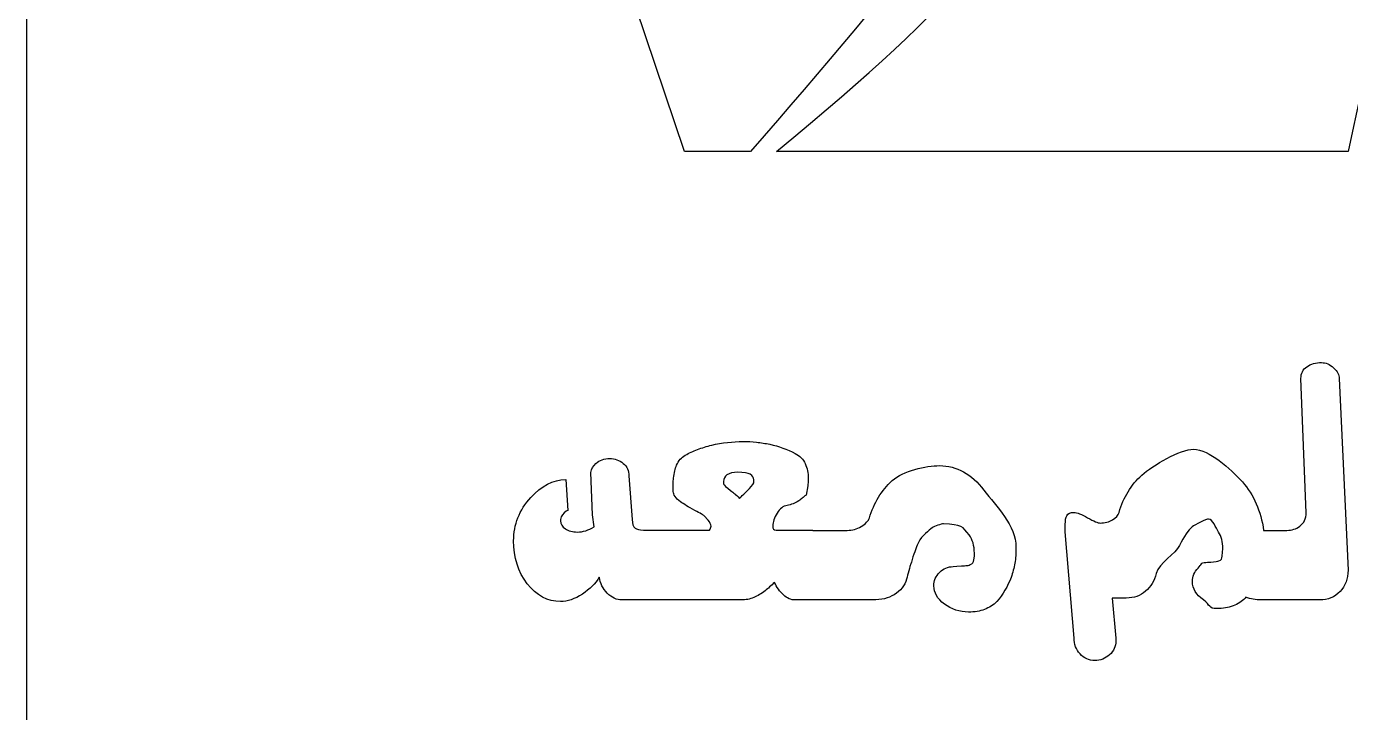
# Model space of a CAD drawing. Extents: x 895 to 1314, y 693 to 1260.
# Drawn here: x 894.7 to 1088.6, y 793.5 to 894 of the extents above; entities that cross this region are included whole.
import ezdxf

# ---------------------------------------------------------------- set-up
doc = ezdxf.new("R2010")
doc.units = 0
doc.layers.add('H0113', color=7, linetype='CONTINUOUS')

msp = doc.modelspace()

# ---------------------------------------------------------------- linework, layer by layer
at = {"layer": 'H0113', "color": 7}
for points in [[(894.657978, 1229.545669), (894.657978, 723.276682)], [(1000.688975, 875.685678), (991.016975, 875.685678), (969.712976, 939.030677)], [(1088.201973, 875.685678), (1004.488975, 875.685678)], [(1082.071973, 822.804679), (1081.301973, 842.475679)], [(1086.922973, 842.478679), (1088.192973, 814.39368)], [(977.779976, 820.743679), (977.550976, 822.500679), (977.303976, 828.681679)], [(982.880975, 828.191679), (983.358975, 821.787679)], [(973.624976, 827.682679), (973.944976, 823.135679)], [(989.374975, 825.905679), (989.374975, 826.978679)], [(1001.179275, 827.197179), (1001.179275, 827.364179), (1001.179275, 827.613179)], [(1009.067975, 826.717679), (1008.818975, 825.385679)], [(994.474975, 821.701679), (993.912975, 822.325679)], [(972.866976, 821.805679), (972.866976, 821.596679)], [(984.998975, 820.243679), (994.682975, 820.243679)], [(1004.446975, 820.243679), (1009.837975, 820.243679), (1009.837975, 820.222679), (1014.833975, 820.222679)], [(1048.074974, 804.45268), (1046.784974, 820.004679), (1046.784974, 820.545679), (1046.784974, 821.086679)], [(1075.827973, 820.222679), (1079.241973, 820.222679)], [(1033.388974, 815.90368), (1033.471974, 816.43968), (1033.471974, 816.89168)], [(1069.768973, 816.42468), (1069.831973, 817.02168), (1069.852973, 817.53768)], [(1030.368974, 814.91468), (1030.910974, 814.95668), (1031.576974, 815.03968)], [(985.648975, 810.04768), (985.648975, 810.02268), (981.859975, 810.02268)], [(999.345975, 810.02268), (986.085975, 810.02268)], [(1009.837975, 810.06168), (1009.837975, 810.02268), (1007.215975, 810.02268)], [(1018.622975, 810.02268), (1010.524975, 810.02268)], [(1055.714974, 810.30368), (1053.653974, 810.30368), (1054.194974, 804.44568), (1054.194974, 804.21768), (1054.194974, 804.00968)], [(1073.224973, 810.43868), (1073.141973, 810.29368)], [(1084.049973, 810.02268), (1075.452973, 810.02268)]]:
    msp.add_lwpolyline(points, dxfattribs=at)
at = {"layer": 'H0113', "color": 1}
for points in [[(894.657978, 1229.545669), (894.657978, 723.276682)], [(1000.688975, 875.685678), (991.016975, 875.685678), (969.712976, 939.030677)], [(1088.201973, 875.685678), (1004.488975, 875.685678)], [(1082.071973, 822.804679), (1081.301973, 842.475679)], [(1086.922973, 842.478679), (1088.192973, 814.39368)], [(977.779976, 820.743679), (977.550976, 822.500679), (977.303976, 828.681679)], [(982.880975, 828.191679), (983.358975, 821.787679)], [(973.624976, 827.682679), (973.944976, 823.135679)], [(989.374975, 825.905679), (989.374975, 826.978679)], [(1001.179275, 827.197179), (1001.179275, 827.364179), (1001.179275, 827.613179)], [(1009.067975, 826.717679), (1008.818975, 825.385679)], [(994.474975, 821.701679), (993.912975, 822.325679)], [(972.866976, 821.805679), (972.866976, 821.596679)], [(984.998975, 820.243679), (994.682975, 820.243679)], [(1004.446975, 820.243679), (1009.837975, 820.243679), (1009.837975, 820.222679), (1014.833975, 820.222679)], [(1048.074974, 804.45268), (1046.784974, 820.004679), (1046.784974, 820.545679), (1046.784974, 821.086679)], [(1075.827973, 820.222679), (1079.241973, 820.222679)], [(1033.388974, 815.90368), (1033.471974, 816.43968), (1033.471974, 816.89168)], [(1069.768973, 816.42468), (1069.831973, 817.02168), (1069.852973, 817.53768)], [(1030.368974, 814.91468), (1030.910974, 814.95668), (1031.576974, 815.03968)], [(985.648975, 810.04768), (985.648975, 810.02268), (981.859975, 810.02268)], [(999.345975, 810.02268), (986.085975, 810.02268)], [(1009.837975, 810.06168), (1009.837975, 810.02268), (1007.215975, 810.02268)], [(1018.622975, 810.02268), (1010.524975, 810.02268)], [(1055.714974, 810.30368), (1053.653974, 810.30368), (1054.194974, 804.44568), (1054.194974, 804.21768), (1054.194974, 804.00968)], [(1073.224973, 810.43868), (1073.141973, 810.29368)], [(1084.049973, 810.02268), (1075.452973, 810.02268)]]:
    msp.add_lwpolyline(points, dxfattribs=at)
for points in [[(1000.652275, 828.425179)], [(1087.026973, 811.25568)], [(1001.167975, 810.37868)]]:
    msp.add_lwpolyline(points, close=True, dxfattribs=at)
at = {"layer": 'H0113', "color": 7}
for points in [[(1097.857973, 950.089676), (1099.938973, 933.893677), (1095.296973, 907.659677), (1088.201973, 875.685678)], [(1045.935974, 936.078677), (1041.160974, 923.319677), (1021.984974, 900.217677), (1000.688975, 875.685678)], [(1004.488975, 875.685678), (1032.421974, 898.822678), (1038.589974, 906.729677), (1049.350974, 929.085677)], [(1081.301973, 842.475679), (1081.301973, 843.211679), (1081.589973, 843.781679), (1082.165973, 844.184679)], [(1082.165973, 844.184679), (1082.741973, 844.587679), (1083.460973, 844.788679), (1084.320973, 844.788679)], [(1084.320973, 844.788679), (1084.931973, 844.788679), (1085.517973, 844.534679), (1086.079973, 844.028679)], [(1086.079973, 844.028679), (1086.641973, 843.522679), (1086.922973, 843.004679), (1086.922973, 842.478679)], [(991.144975, 831.235679), (991.685975, 831.527679), (992.282975, 831.801679), (992.934975, 832.057679)], [(992.934975, 832.057679), (993.586975, 832.315679), (994.279975, 832.526679), (995.016975, 832.692679)], [(995.016975, 832.692679), (996.528975, 833.054679), (998.068975, 833.234679), (999.637975, 833.234679)], [(999.637975, 833.234679), (1000.289975, 833.234679), (1000.935975, 833.199679), (1001.573975, 833.130679)], [(1001.573975, 833.130679), (1002.211975, 833.060679), (1002.864975, 832.956679), (1003.530975, 832.818679)], [(1003.530975, 832.818679), (1004.820975, 832.540679), (1006.049975, 832.096679), (1007.215975, 831.486679)], [(1057.983974, 828.294679), (1059.635974, 829.749679), (1063.618973, 832.105679), (1065.589973, 832.105679)], [(1065.589973, 832.105679), (1067.823973, 832.105679), (1070.976973, 829.229679), (1072.724973, 827.301679)], [(977.303976, 828.681679), (977.397976, 829.212679), (977.646976, 829.663679), (978.060976, 830.028679)], [(978.060976, 830.028679), (978.594976, 830.499679), (979.264976, 830.736679), (980.069975, 830.736679)], [(980.069975, 830.736679), (980.832975, 830.736679), (981.491975, 830.499679), (982.047975, 830.026679)], [(982.047975, 830.026679), (982.601975, 829.554679), (982.880975, 828.942679), (982.880975, 828.191679)], [(989.874975, 829.778679), (990.165975, 830.416679), (990.588975, 830.902679), (991.144975, 831.235679)], [(1007.215975, 831.486679), (1007.922975, 831.138679), (1008.422975, 830.638679), (1008.713975, 829.986679)], [(1008.713975, 829.986679), (1009.005975, 829.334679), (1009.150975, 828.612679), (1009.150975, 827.821679)], [(989.416975, 827.842679), (989.499975, 828.633679), (989.652975, 829.278679), (989.874975, 829.778679)], [(997.239275, 828.363179), (996.909275, 828.113179), (996.744275, 827.780179), (996.744275, 827.364179)], [(998.847275, 828.717179), (998.133275, 828.717179), (997.597275, 828.598179), (997.239275, 828.363179)], [(1000.652275, 828.425179), (1000.302275, 828.619179), (999.700275, 828.717179), (998.847275, 828.717179)], [(1001.179275, 827.613179), (1001.179275, 827.960179), (1001.002275, 828.231179), (1000.652275, 828.425179)], [(1021.432974, 827.504679), (1023.042974, 828.965679), (1026.369974, 829.694679), (1028.381974, 829.694679)], [(1028.381974, 829.694679), (1030.894974, 829.694679), (1033.055974, 828.501679), (1034.866974, 826.114679)], [(1054.673974, 822.853679), (1055.311974, 825.068679), (1056.415974, 826.882679), (1057.983974, 828.294679)], [(968.516976, 825.031679), (970.066976, 826.728679), (971.770976, 827.605679), (973.624976, 827.682679)], [(989.374975, 826.978679), (989.374975, 827.318679), (989.388975, 827.606679), (989.416975, 827.842679)], [(996.744275, 827.364179), (996.744275, 827.155179), (996.758275, 827.010179), (996.785275, 826.927179)], [(996.785275, 826.927179), (996.813275, 826.843179), (997.140275, 826.559179), (997.766275, 826.073179)], [(997.766275, 826.073179), (998.026275, 825.878179), (998.237275, 825.705179), (998.401275, 825.553179)], [(999.691275, 825.511179), (999.861275, 825.677179), (1000.038275, 825.851179), (1000.222275, 826.031179)], [(1000.222275, 826.031179), (1000.675275, 826.433179), (1000.994275, 826.823179), (1001.179275, 827.197179)], [(1009.119975, 827.207679), (1009.099975, 826.992679), (1009.081975, 826.829679), (1009.067975, 826.717679)], [(1009.150975, 827.821679), (1009.150975, 827.627679), (1009.140975, 827.422679), (1009.119975, 827.207679)], [(1018.102975, 822.038679), (1018.767975, 824.263679), (1019.878975, 826.085679), (1021.432974, 827.504679)], [(1034.866974, 826.114679), (1036.678974, 823.727679), (1039.570974, 820.931679), (1039.570974, 817.72468)], [(1072.724973, 827.301679), (1074.390973, 825.427679), (1075.424973, 823.068679), (1075.827973, 820.222679)], [(965.997976, 818.68268), (965.997976, 821.069679), (966.836976, 823.186679), (968.516976, 825.031679)], [(990.436975, 824.407679), (989.728975, 824.948679), (989.374975, 825.448679), (989.374975, 825.905679)], [(991.300975, 823.834679), (990.959975, 824.036679), (990.671975, 824.226679), (990.436975, 824.407679)], [(998.401275, 825.553179), (998.523275, 825.441179), (998.755275, 825.219179), (999.097275, 824.886179)], [(999.097275, 824.886179), (999.195275, 825.024179), (999.394275, 825.233179), (999.691275, 825.511179)], [(1007.756975, 824.532679), (1007.200975, 824.185679), (1006.635975, 823.966679), (1006.060975, 823.876679)], [(1008.266975, 824.917679), (1008.106975, 824.785679), (1007.936975, 824.657679), (1007.756975, 824.532679)], [(1008.818975, 825.385679), (1008.609975, 825.205679), (1008.425975, 825.048679), (1008.266975, 824.917679)], [(973.678976, 823.022679), (973.247976, 822.752679), (972.977976, 822.346679), (972.866976, 821.805679)], [(973.944976, 823.135679), (973.857976, 823.094679), (973.758976, 823.073679), (973.678976, 823.022679)], [(992.538975, 823.137679), (992.052975, 823.401679), (991.639975, 823.633679), (991.300975, 823.834679)], [(993.912975, 822.325679), (993.829975, 822.436679), (993.371975, 822.706679), (992.538975, 823.137679)], [(1004.571975, 822.731679), (1004.155975, 822.058679), (1003.946975, 821.436679), (1003.946975, 820.868679)], [(1006.060975, 823.876679), (1005.483975, 823.786679), (1004.987975, 823.404679), (1004.571975, 822.731679)], [(1046.784974, 821.086679), (1046.784974, 821.697679), (1046.853974, 822.120679), (1046.991974, 822.356679)], [(1046.991974, 822.356679), (1047.185974, 822.689679), (1047.547974, 822.856679), (1048.074974, 822.856679)], [(1048.074974, 822.856679), (1048.504974, 822.856679), (1049.167974, 822.595679), (1050.062974, 822.075679)], [(1053.706974, 821.762679), (1054.211974, 822.073679), (1054.535974, 822.436679), (1054.673974, 822.853679)], [(1081.135973, 820.826679), (1081.760973, 821.298679), (1082.071973, 821.958679), (1082.071973, 822.804679)], [(972.866976, 821.596679), (972.866976, 821.138679), (973.102976, 820.754679), (973.574976, 820.441679)], [(973.574976, 820.441679), (974.046976, 820.129679), (974.635976, 819.97268), (975.344976, 819.97268)], [(975.344976, 819.97268), (976.148976, 819.97268), (976.960976, 820.230679), (977.779976, 820.743679)], [(983.358975, 821.787679), (983.358975, 821.161679), (983.507975, 820.744679), (983.805975, 820.535679)], [(983.805975, 820.535679), (984.028975, 820.380679), (984.426975, 820.283679), (984.998975, 820.243679)], [(994.912975, 820.826679), (994.912975, 821.048679), (994.765975, 821.340679), (994.474975, 821.701679)], [(994.682975, 820.243679), (994.752975, 820.340679), (994.804975, 820.434679), (994.839975, 820.524679)], [(994.839975, 820.524679), (994.873975, 820.614679), (994.897975, 820.715679), (994.912975, 820.826679)], [(1003.946975, 820.868679), (1003.946975, 820.452679), (1004.112975, 820.243679), (1004.446975, 820.243679)], [(1014.833975, 820.222679), (1015.221975, 820.222679), (1015.579975, 820.264679), (1015.905975, 820.348679)], [(1015.905975, 820.348679), (1016.231975, 820.431679), (1016.568975, 820.577679), (1016.915975, 820.786679)], [(1016.915975, 820.786679), (1017.567975, 821.189679), (1017.962975, 821.606679), (1018.102975, 822.038679)], [(1027.304974, 820.583679), (1026.901974, 820.249679), (1025.685974, 819.34568), (1025.325974, 818.55368)], [(1028.964974, 821.161679), (1028.632974, 821.175679), (1027.622974, 820.833679), (1027.304974, 820.583679)], [(1032.700974, 819.56168), (1031.787974, 820.775679), (1031.594974, 821.045679), (1028.964974, 821.161679)], [(1050.062974, 822.075679), (1050.957974, 821.555679), (1051.571974, 821.295679), (1051.904974, 821.295679)], [(1051.904974, 821.295679), (1052.598974, 821.295679), (1053.199974, 821.450679), (1053.706974, 821.762679)], [(1065.382973, 820.754679), (1064.799973, 820.281679), (1064.181973, 819.35868), (1063.529973, 817.98468)], [(1067.785973, 821.874679), (1067.438973, 821.874679), (1065.715973, 821.044679), (1065.382973, 820.754679)], [(1069.237973, 819.97268), (1068.828973, 820.597679), (1068.354973, 821.874679), (1067.785973, 821.874679)], [(1079.241973, 820.222679), (1079.976973, 820.222679), (1080.607973, 820.424679), (1081.135973, 820.826679)], [(968.005976, 812.40568), (966.666976, 814.14768), (965.997976, 816.23968), (965.997976, 818.68268)], [(1025.325974, 818.55368), (1025.186974, 818.26168), (1025.041974, 817.90668), (1024.888974, 817.48968)], [(1033.471974, 816.89168), (1033.471974, 817.96668), (1033.225974, 818.86468), (1032.700974, 819.56168)], [(1069.852973, 817.53768), (1069.852973, 818.53668), (1069.647973, 819.34868), (1069.237973, 819.97268)], [(1024.888974, 817.48968), (1024.693974, 816.96168), (1024.520974, 816.45368), (1024.368974, 815.96768)], [(1039.570974, 817.72468), (1039.570974, 816.87868), (1039.515974, 816.10768), (1039.404974, 815.41468)], [(1063.529973, 817.98468), (1062.987973, 816.83268), (1060.530973, 815.46568), (1060.086973, 813.88368)], [(1069.290973, 815.74468), (1069.609973, 815.86868), (1069.768973, 816.09568), (1069.768973, 816.42468)], [(1024.114974, 815.18968), (1024.087974, 815.08768), (1024.021974, 814.84168), (1023.867974, 814.28868)], [(1024.368974, 815.96768), (1024.165974, 815.31768), (1024.118974, 815.18768), (1024.114974, 815.18968)], [(1028.381974, 814.07168), (1028.943974, 814.63368), (1029.605974, 814.91468), (1030.368974, 814.91468)], [(1031.576974, 815.03968), (1031.770974, 815.03968), (1031.985974, 815.04268), (1032.222974, 815.04968)], [(1032.222974, 815.04968), (1032.457974, 815.05668), (1032.672974, 815.10768), (1032.867974, 815.20368)], [(1032.867974, 815.20368), (1033.213974, 815.32768), (1033.388974, 815.56068), (1033.388974, 815.90368)], [(1039.404974, 815.41468), (1039.293974, 814.71968), (1039.105974, 814.02668), (1038.842974, 813.33268)], [(1065.415973, 812.71868), (1065.415973, 813.48168), (1065.690973, 814.14068), (1066.238973, 814.69668)], [(1066.238973, 814.69668), (1066.786973, 815.25068), (1066.585973, 815.50068), (1067.363973, 815.50068)], [(1067.363973, 815.50068), (1067.821973, 815.58368), (1067.652973, 815.53868), (1068.082973, 815.53868)], [(1068.082973, 815.53868), (1068.721973, 815.60768), (1069.123973, 815.67668), (1069.290973, 815.74468)], [(978.549976, 813.37368), (977.994976, 812.43068), (977.165976, 811.59768), (976.062976, 810.87568)], [(979.715976, 811.01768), (979.063976, 811.68068), (978.674976, 812.46668), (978.549976, 813.37368)], [(1004.196975, 812.60368), (1003.710975, 812.11368), (1003.259975, 811.70168), (1002.842975, 811.36568)], [(1005.508975, 810.76768), (1004.966975, 811.26468), (1004.529975, 811.87568), (1004.196975, 812.60368)], [(1023.535974, 813.08868), (1023.285974, 812.11468), (1022.688974, 811.34968), (1021.744974, 810.79468)], [(1023.867974, 814.28868), (1023.743974, 813.83568), (1023.632974, 813.43668), (1023.535974, 813.08868)], [(1027.538974, 812.08368), (1027.538974, 812.84668), (1027.819974, 813.50968), (1028.381974, 814.07168)], [(1038.842974, 813.33268), (1038.355974, 812.01368), (1037.662974, 810.83468), (1036.760974, 809.79268)], [(1060.086973, 813.88368), (1059.836974, 812.82868), (1059.326974, 811.96868), (1058.555974, 811.30268)], [(1067.008973, 810.02268), (1065.946973, 810.79268), (1065.415973, 811.69168), (1065.415973, 812.71868)], [(1088.192973, 814.39368), (1088.192973, 813.12468), (1087.803973, 812.07868), (1087.026973, 811.25568)], [(972.866976, 809.79268), (970.965976, 809.79268), (969.345976, 810.66468), (968.005976, 812.40568)], [(976.062976, 810.87568), (974.958976, 810.15368), (973.893976, 809.79268), (972.866976, 809.79268)], [(981.859975, 810.02268), (981.082975, 810.02268), (980.367975, 810.35368), (979.715976, 811.01768)], [(1002.842975, 811.36568), (1002.288975, 810.94568), (1001.729975, 810.61668), (1001.167975, 810.37868)], [(1007.215975, 810.02268), (1006.618975, 810.02268), (1006.049975, 810.27068), (1005.508975, 810.76768)], [(1021.744974, 810.79468), (1020.870974, 810.27968), (1019.829975, 810.02268), (1018.622975, 810.02268)], [(1029.099974, 809.41868), (1028.058974, 810.19568), (1027.538974, 811.08368), (1027.538974, 812.08368)], [(1058.555974, 811.30268), (1057.785974, 810.63668), (1056.839974, 810.30368), (1055.714974, 810.30368)], [(1087.026973, 811.25568), (1086.249973, 810.43368), (1085.257973, 810.02268), (1084.049973, 810.02268)], [(986.085975, 810.02268), (985.934975, 810.02268), (985.794975, 810.03968), (985.648975, 810.04768)], [(1001.167975, 810.37868), (1000.605975, 810.14068), (999.997975, 810.02268), (999.345975, 810.02268)], [(1010.524975, 810.02268), (1010.287975, 810.02268), (1010.062975, 810.04168), (1009.837975, 810.06168)], [(1032.617974, 808.25268), (1031.312974, 808.25268), (1030.140974, 808.64168), (1029.099974, 809.41868)], [(1034.959974, 808.63768), (1034.285974, 808.38068), (1033.505974, 808.25268), (1032.617974, 808.25268)], [(1036.760974, 809.79268), (1036.232974, 809.27968), (1035.632974, 808.89468), (1034.959974, 808.63768)], [(1069.019973, 808.75268), (1067.756973, 808.75268), (1068.070973, 809.25168), (1067.008973, 810.02268)], [(1071.351973, 809.15768), (1070.643973, 808.88768), (1069.866973, 808.75268), (1069.019973, 808.75268)], [(1073.141973, 810.29368), (1072.655973, 809.80768), (1072.059973, 809.42868), (1071.351973, 809.15768)], [(1075.452973, 810.02268), (1074.674973, 810.02268), (1073.932973, 810.16068), (1073.224973, 810.43868)], [(1048.946974, 802.12168), (1048.364974, 802.76068), (1048.074974, 803.53768), (1048.074974, 804.45268)], [(1054.194974, 804.00968), (1054.194974, 803.22068), (1053.886974, 802.54868), (1053.271974, 801.99468)], [(1051.124974, 801.16368), (1050.253974, 801.16368), (1049.526974, 801.48368), (1048.946974, 802.12168)], [(1053.271974, 801.99468), (1052.655974, 801.44068), (1051.940974, 801.16368), (1051.124974, 801.16368)]]:
    msp.add_open_spline(points, degree=3, dxfattribs=at)
at = {"layer": 'H0113', "color": 1}
for points in [[(1097.857973, 950.089676), (1099.938973, 933.893677), (1095.296973, 907.659677), (1088.201973, 875.685678)], [(1045.935974, 936.078677), (1041.160974, 923.319677), (1021.984974, 900.217677), (1000.688975, 875.685678)], [(1004.488975, 875.685678), (1032.421974, 898.822678), (1038.589974, 906.729677), (1049.350974, 929.085677)], [(1081.301973, 842.475679), (1081.301973, 843.211679), (1081.589973, 843.781679), (1082.165973, 844.184679)], [(1082.165973, 844.184679), (1082.741973, 844.587679), (1083.460973, 844.788679), (1084.320973, 844.788679)], [(1084.320973, 844.788679), (1084.931973, 844.788679), (1085.517973, 844.534679), (1086.079973, 844.028679)], [(1086.079973, 844.028679), (1086.641973, 843.522679), (1086.922973, 843.004679), (1086.922973, 842.478679)], [(991.144975, 831.235679), (991.685975, 831.527679), (992.282975, 831.801679), (992.934975, 832.057679)], [(992.934975, 832.057679), (993.586975, 832.315679), (994.279975, 832.526679), (995.016975, 832.692679)], [(995.016975, 832.692679), (996.528975, 833.054679), (998.068975, 833.234679), (999.637975, 833.234679)], [(999.637975, 833.234679), (1000.289975, 833.234679), (1000.935975, 833.199679), (1001.573975, 833.130679)], [(1001.573975, 833.130679), (1002.211975, 833.060679), (1002.864975, 832.956679), (1003.530975, 832.818679)], [(1003.530975, 832.818679), (1004.820975, 832.540679), (1006.049975, 832.096679), (1007.215975, 831.486679)], [(1057.983974, 828.294679), (1059.635974, 829.749679), (1063.618973, 832.105679), (1065.589973, 832.105679)], [(1065.589973, 832.105679), (1067.823973, 832.105679), (1070.976973, 829.229679), (1072.724973, 827.301679)], [(977.303976, 828.681679), (977.397976, 829.212679), (977.646976, 829.663679), (978.060976, 830.028679)], [(978.060976, 830.028679), (978.594976, 830.499679), (979.264976, 830.736679), (980.069975, 830.736679)], [(980.069975, 830.736679), (980.832975, 830.736679), (981.491975, 830.499679), (982.047975, 830.026679)], [(982.047975, 830.026679), (982.601975, 829.554679), (982.880975, 828.942679), (982.880975, 828.191679)], [(989.874975, 829.778679), (990.165975, 830.416679), (990.588975, 830.902679), (991.144975, 831.235679)], [(1007.215975, 831.486679), (1007.922975, 831.138679), (1008.422975, 830.638679), (1008.713975, 829.986679)], [(1008.713975, 829.986679), (1009.005975, 829.334679), (1009.150975, 828.612679), (1009.150975, 827.821679)], [(989.416975, 827.842679), (989.499975, 828.633679), (989.652975, 829.278679), (989.874975, 829.778679)], [(997.239275, 828.363179), (996.909275, 828.113179), (996.744275, 827.780179), (996.744275, 827.364179)], [(998.847275, 828.717179), (998.133275, 828.717179), (997.597275, 828.598179), (997.239275, 828.363179)], [(1000.652275, 828.425179), (1000.302275, 828.619179), (999.700275, 828.717179), (998.847275, 828.717179)], [(1001.179275, 827.613179), (1001.179275, 827.960179), (1001.002275, 828.231179), (1000.652275, 828.425179)], [(1021.432974, 827.504679), (1023.042974, 828.965679), (1026.369974, 829.694679), (1028.381974, 829.694679)], [(1028.381974, 829.694679), (1030.894974, 829.694679), (1033.055974, 828.501679), (1034.866974, 826.114679)], [(1054.673974, 822.853679), (1055.311974, 825.068679), (1056.415974, 826.882679), (1057.983974, 828.294679)], [(968.516976, 825.031679), (970.066976, 826.728679), (971.770976, 827.605679), (973.624976, 827.682679)], [(989.374975, 826.978679), (989.374975, 827.318679), (989.388975, 827.606679), (989.416975, 827.842679)], [(996.744275, 827.364179), (996.744275, 827.155179), (996.758275, 827.010179), (996.785275, 826.927179)], [(996.785275, 826.927179), (996.813275, 826.843179), (997.140275, 826.559179), (997.766275, 826.073179)], [(997.766275, 826.073179), (998.026275, 825.878179), (998.237275, 825.705179), (998.401275, 825.553179)], [(999.691275, 825.511179), (999.861275, 825.677179), (1000.038275, 825.851179), (1000.222275, 826.031179)], [(1000.222275, 826.031179), (1000.675275, 826.433179), (1000.994275, 826.823179), (1001.179275, 827.197179)], [(1009.119975, 827.207679), (1009.099975, 826.992679), (1009.081975, 826.829679), (1009.067975, 826.717679)], [(1009.150975, 827.821679), (1009.150975, 827.627679), (1009.140975, 827.422679), (1009.119975, 827.207679)], [(1018.102975, 822.038679), (1018.767975, 824.263679), (1019.878975, 826.085679), (1021.432974, 827.504679)], [(1034.866974, 826.114679), (1036.678974, 823.727679), (1039.570974, 820.931679), (1039.570974, 817.72468)], [(1072.724973, 827.301679), (1074.390973, 825.427679), (1075.424973, 823.068679), (1075.827973, 820.222679)], [(965.997976, 818.68268), (965.997976, 821.069679), (966.836976, 823.186679), (968.516976, 825.031679)], [(990.436975, 824.407679), (989.728975, 824.948679), (989.374975, 825.448679), (989.374975, 825.905679)], [(991.300975, 823.834679), (990.959975, 824.036679), (990.671975, 824.226679), (990.436975, 824.407679)], [(998.401275, 825.553179), (998.523275, 825.441179), (998.755275, 825.219179), (999.097275, 824.886179)], [(999.097275, 824.886179), (999.195275, 825.024179), (999.394275, 825.233179), (999.691275, 825.511179)], [(1007.756975, 824.532679), (1007.200975, 824.185679), (1006.635975, 823.966679), (1006.060975, 823.876679)], [(1008.266975, 824.917679), (1008.106975, 824.785679), (1007.936975, 824.657679), (1007.756975, 824.532679)], [(1008.818975, 825.385679), (1008.609975, 825.205679), (1008.425975, 825.048679), (1008.266975, 824.917679)], [(973.678976, 823.022679), (973.247976, 822.752679), (972.977976, 822.346679), (972.866976, 821.805679)], [(973.944976, 823.135679), (973.857976, 823.094679), (973.758976, 823.073679), (973.678976, 823.022679)], [(992.538975, 823.137679), (992.052975, 823.401679), (991.639975, 823.633679), (991.300975, 823.834679)], [(993.912975, 822.325679), (993.829975, 822.436679), (993.371975, 822.706679), (992.538975, 823.137679)], [(1004.571975, 822.731679), (1004.155975, 822.058679), (1003.946975, 821.436679), (1003.946975, 820.868679)], [(1006.060975, 823.876679), (1005.483975, 823.786679), (1004.987975, 823.404679), (1004.571975, 822.731679)], [(1046.784974, 821.086679), (1046.784974, 821.697679), (1046.853974, 822.120679), (1046.991974, 822.356679)], [(1046.991974, 822.356679), (1047.185974, 822.689679), (1047.547974, 822.856679), (1048.074974, 822.856679)], [(1048.074974, 822.856679), (1048.504974, 822.856679), (1049.167974, 822.595679), (1050.062974, 822.075679)], [(1053.706974, 821.762679), (1054.211974, 822.073679), (1054.535974, 822.436679), (1054.673974, 822.853679)], [(1081.135973, 820.826679), (1081.760973, 821.298679), (1082.071973, 821.958679), (1082.071973, 822.804679)], [(972.866976, 821.596679), (972.866976, 821.138679), (973.102976, 820.754679), (973.574976, 820.441679)], [(973.574976, 820.441679), (974.046976, 820.129679), (974.635976, 819.97268), (975.344976, 819.97268)], [(975.344976, 819.97268), (976.148976, 819.97268), (976.960976, 820.230679), (977.779976, 820.743679)], [(983.358975, 821.787679), (983.358975, 821.161679), (983.507975, 820.744679), (983.805975, 820.535679)], [(983.805975, 820.535679), (984.028975, 820.380679), (984.426975, 820.283679), (984.998975, 820.243679)], [(994.912975, 820.826679), (994.912975, 821.048679), (994.765975, 821.340679), (994.474975, 821.701679)], [(994.682975, 820.243679), (994.752975, 820.340679), (994.804975, 820.434679), (994.839975, 820.524679)], [(994.839975, 820.524679), (994.873975, 820.614679), (994.897975, 820.715679), (994.912975, 820.826679)], [(1003.946975, 820.868679), (1003.946975, 820.452679), (1004.112975, 820.243679), (1004.446975, 820.243679)], [(1014.833975, 820.222679), (1015.221975, 820.222679), (1015.579975, 820.264679), (1015.905975, 820.348679)], [(1015.905975, 820.348679), (1016.231975, 820.431679), (1016.568975, 820.577679), (1016.915975, 820.786679)], [(1016.915975, 820.786679), (1017.567975, 821.189679), (1017.962975, 821.606679), (1018.102975, 822.038679)], [(1027.304974, 820.583679), (1026.901974, 820.249679), (1025.685974, 819.34568), (1025.325974, 818.55368)], [(1028.964974, 821.161679), (1028.632974, 821.175679), (1027.622974, 820.833679), (1027.304974, 820.583679)], [(1032.700974, 819.56168), (1031.787974, 820.775679), (1031.594974, 821.045679), (1028.964974, 821.161679)], [(1050.062974, 822.075679), (1050.957974, 821.555679), (1051.571974, 821.295679), (1051.904974, 821.295679)], [(1051.904974, 821.295679), (1052.598974, 821.295679), (1053.199974, 821.450679), (1053.706974, 821.762679)], [(1065.382973, 820.754679), (1064.799973, 820.281679), (1064.181973, 819.35868), (1063.529973, 817.98468)], [(1067.785973, 821.874679), (1067.438973, 821.874679), (1065.715973, 821.044679), (1065.382973, 820.754679)], [(1069.237973, 819.97268), (1068.828973, 820.597679), (1068.354973, 821.874679), (1067.785973, 821.874679)], [(1079.241973, 820.222679), (1079.976973, 820.222679), (1080.607973, 820.424679), (1081.135973, 820.826679)], [(968.005976, 812.40568), (966.666976, 814.14768), (965.997976, 816.23968), (965.997976, 818.68268)], [(1025.325974, 818.55368), (1025.186974, 818.26168), (1025.041974, 817.90668), (1024.888974, 817.48968)], [(1033.471974, 816.89168), (1033.471974, 817.96668), (1033.225974, 818.86468), (1032.700974, 819.56168)], [(1069.852973, 817.53768), (1069.852973, 818.53668), (1069.647973, 819.34868), (1069.237973, 819.97268)], [(1024.888974, 817.48968), (1024.693974, 816.96168), (1024.520974, 816.45368), (1024.368974, 815.96768)], [(1039.570974, 817.72468), (1039.570974, 816.87868), (1039.515974, 816.10768), (1039.404974, 815.41468)], [(1063.529973, 817.98468), (1062.987973, 816.83268), (1060.530973, 815.46568), (1060.086973, 813.88368)], [(1069.290973, 815.74468), (1069.609973, 815.86868), (1069.768973, 816.09568), (1069.768973, 816.42468)], [(1024.114974, 815.18968), (1024.087974, 815.08768), (1024.021974, 814.84168), (1023.867974, 814.28868)], [(1024.368974, 815.96768), (1024.165974, 815.31768), (1024.118974, 815.18768), (1024.114974, 815.18968)], [(1028.381974, 814.07168), (1028.943974, 814.63368), (1029.605974, 814.91468), (1030.368974, 814.91468)], [(1031.576974, 815.03968), (1031.770974, 815.03968), (1031.985974, 815.04268), (1032.222974, 815.04968)], [(1032.222974, 815.04968), (1032.457974, 815.05668), (1032.672974, 815.10768), (1032.867974, 815.20368)], [(1032.867974, 815.20368), (1033.213974, 815.32768), (1033.388974, 815.56068), (1033.388974, 815.90368)], [(1039.404974, 815.41468), (1039.293974, 814.71968), (1039.105974, 814.02668), (1038.842974, 813.33268)], [(1065.415973, 812.71868), (1065.415973, 813.48168), (1065.690973, 814.14068), (1066.238973, 814.69668)], [(1066.238973, 814.69668), (1066.786973, 815.25068), (1066.585973, 815.50068), (1067.363973, 815.50068)], [(1067.363973, 815.50068), (1067.821973, 815.58368), (1067.652973, 815.53868), (1068.082973, 815.53868)], [(1068.082973, 815.53868), (1068.721973, 815.60768), (1069.123973, 815.67668), (1069.290973, 815.74468)], [(978.549976, 813.37368), (977.994976, 812.43068), (977.165976, 811.59768), (976.062976, 810.87568)], [(979.715976, 811.01768), (979.063976, 811.68068), (978.674976, 812.46668), (978.549976, 813.37368)], [(1004.196975, 812.60368), (1003.710975, 812.11368), (1003.259975, 811.70168), (1002.842975, 811.36568)], [(1005.508975, 810.76768), (1004.966975, 811.26468), (1004.529975, 811.87568), (1004.196975, 812.60368)], [(1023.535974, 813.08868), (1023.285974, 812.11468), (1022.688974, 811.34968), (1021.744974, 810.79468)], [(1023.867974, 814.28868), (1023.743974, 813.83568), (1023.632974, 813.43668), (1023.535974, 813.08868)], [(1027.538974, 812.08368), (1027.538974, 812.84668), (1027.819974, 813.50968), (1028.381974, 814.07168)], [(1038.842974, 813.33268), (1038.355974, 812.01368), (1037.662974, 810.83468), (1036.760974, 809.79268)], [(1060.086973, 813.88368), (1059.836974, 812.82868), (1059.326974, 811.96868), (1058.555974, 811.30268)], [(1067.008973, 810.02268), (1065.946973, 810.79268), (1065.415973, 811.69168), (1065.415973, 812.71868)], [(1088.192973, 814.39368), (1088.192973, 813.12468), (1087.803973, 812.07868), (1087.026973, 811.25568)], [(972.866976, 809.79268), (970.965976, 809.79268), (969.345976, 810.66468), (968.005976, 812.40568)], [(976.062976, 810.87568), (974.958976, 810.15368), (973.893976, 809.79268), (972.866976, 809.79268)], [(981.859975, 810.02268), (981.082975, 810.02268), (980.367975, 810.35368), (979.715976, 811.01768)], [(1002.842975, 811.36568), (1002.288975, 810.94568), (1001.729975, 810.61668), (1001.167975, 810.37868)], [(1007.215975, 810.02268), (1006.618975, 810.02268), (1006.049975, 810.27068), (1005.508975, 810.76768)], [(1021.744974, 810.79468), (1020.870974, 810.27968), (1019.829975, 810.02268), (1018.622975, 810.02268)], [(1029.099974, 809.41868), (1028.058974, 810.19568), (1027.538974, 811.08368), (1027.538974, 812.08368)], [(1058.555974, 811.30268), (1057.785974, 810.63668), (1056.839974, 810.30368), (1055.714974, 810.30368)], [(1087.026973, 811.25568), (1086.249973, 810.43368), (1085.257973, 810.02268), (1084.049973, 810.02268)], [(986.085975, 810.02268), (985.934975, 810.02268), (985.794975, 810.03968), (985.648975, 810.04768)], [(1001.167975, 810.37868), (1000.605975, 810.14068), (999.997975, 810.02268), (999.345975, 810.02268)], [(1010.524975, 810.02268), (1010.287975, 810.02268), (1010.062975, 810.04168), (1009.837975, 810.06168)], [(1032.617974, 808.25268), (1031.312974, 808.25268), (1030.140974, 808.64168), (1029.099974, 809.41868)], [(1034.959974, 808.63768), (1034.285974, 808.38068), (1033.505974, 808.25268), (1032.617974, 808.25268)], [(1036.760974, 809.79268), (1036.232974, 809.27968), (1035.632974, 808.89468), (1034.959974, 808.63768)], [(1069.019973, 808.75268), (1067.756973, 808.75268), (1068.070973, 809.25168), (1067.008973, 810.02268)], [(1071.351973, 809.15768), (1070.643973, 808.88768), (1069.866973, 808.75268), (1069.019973, 808.75268)], [(1073.141973, 810.29368), (1072.655973, 809.80768), (1072.059973, 809.42868), (1071.351973, 809.15768)], [(1075.452973, 810.02268), (1074.674973, 810.02268), (1073.932973, 810.16068), (1073.224973, 810.43868)], [(1048.946974, 802.12168), (1048.364974, 802.76068), (1048.074974, 803.53768), (1048.074974, 804.45268)], [(1054.194974, 804.00968), (1054.194974, 803.22068), (1053.886974, 802.54868), (1053.271974, 801.99468)], [(1051.124974, 801.16368), (1050.253974, 801.16368), (1049.526974, 801.48368), (1048.946974, 802.12168)], [(1053.271974, 801.99468), (1052.655974, 801.44068), (1051.940974, 801.16368), (1051.124974, 801.16368)]]:
    msp.add_open_spline(points, degree=3, dxfattribs=at)

doc.saveas('drawing.dxf')
